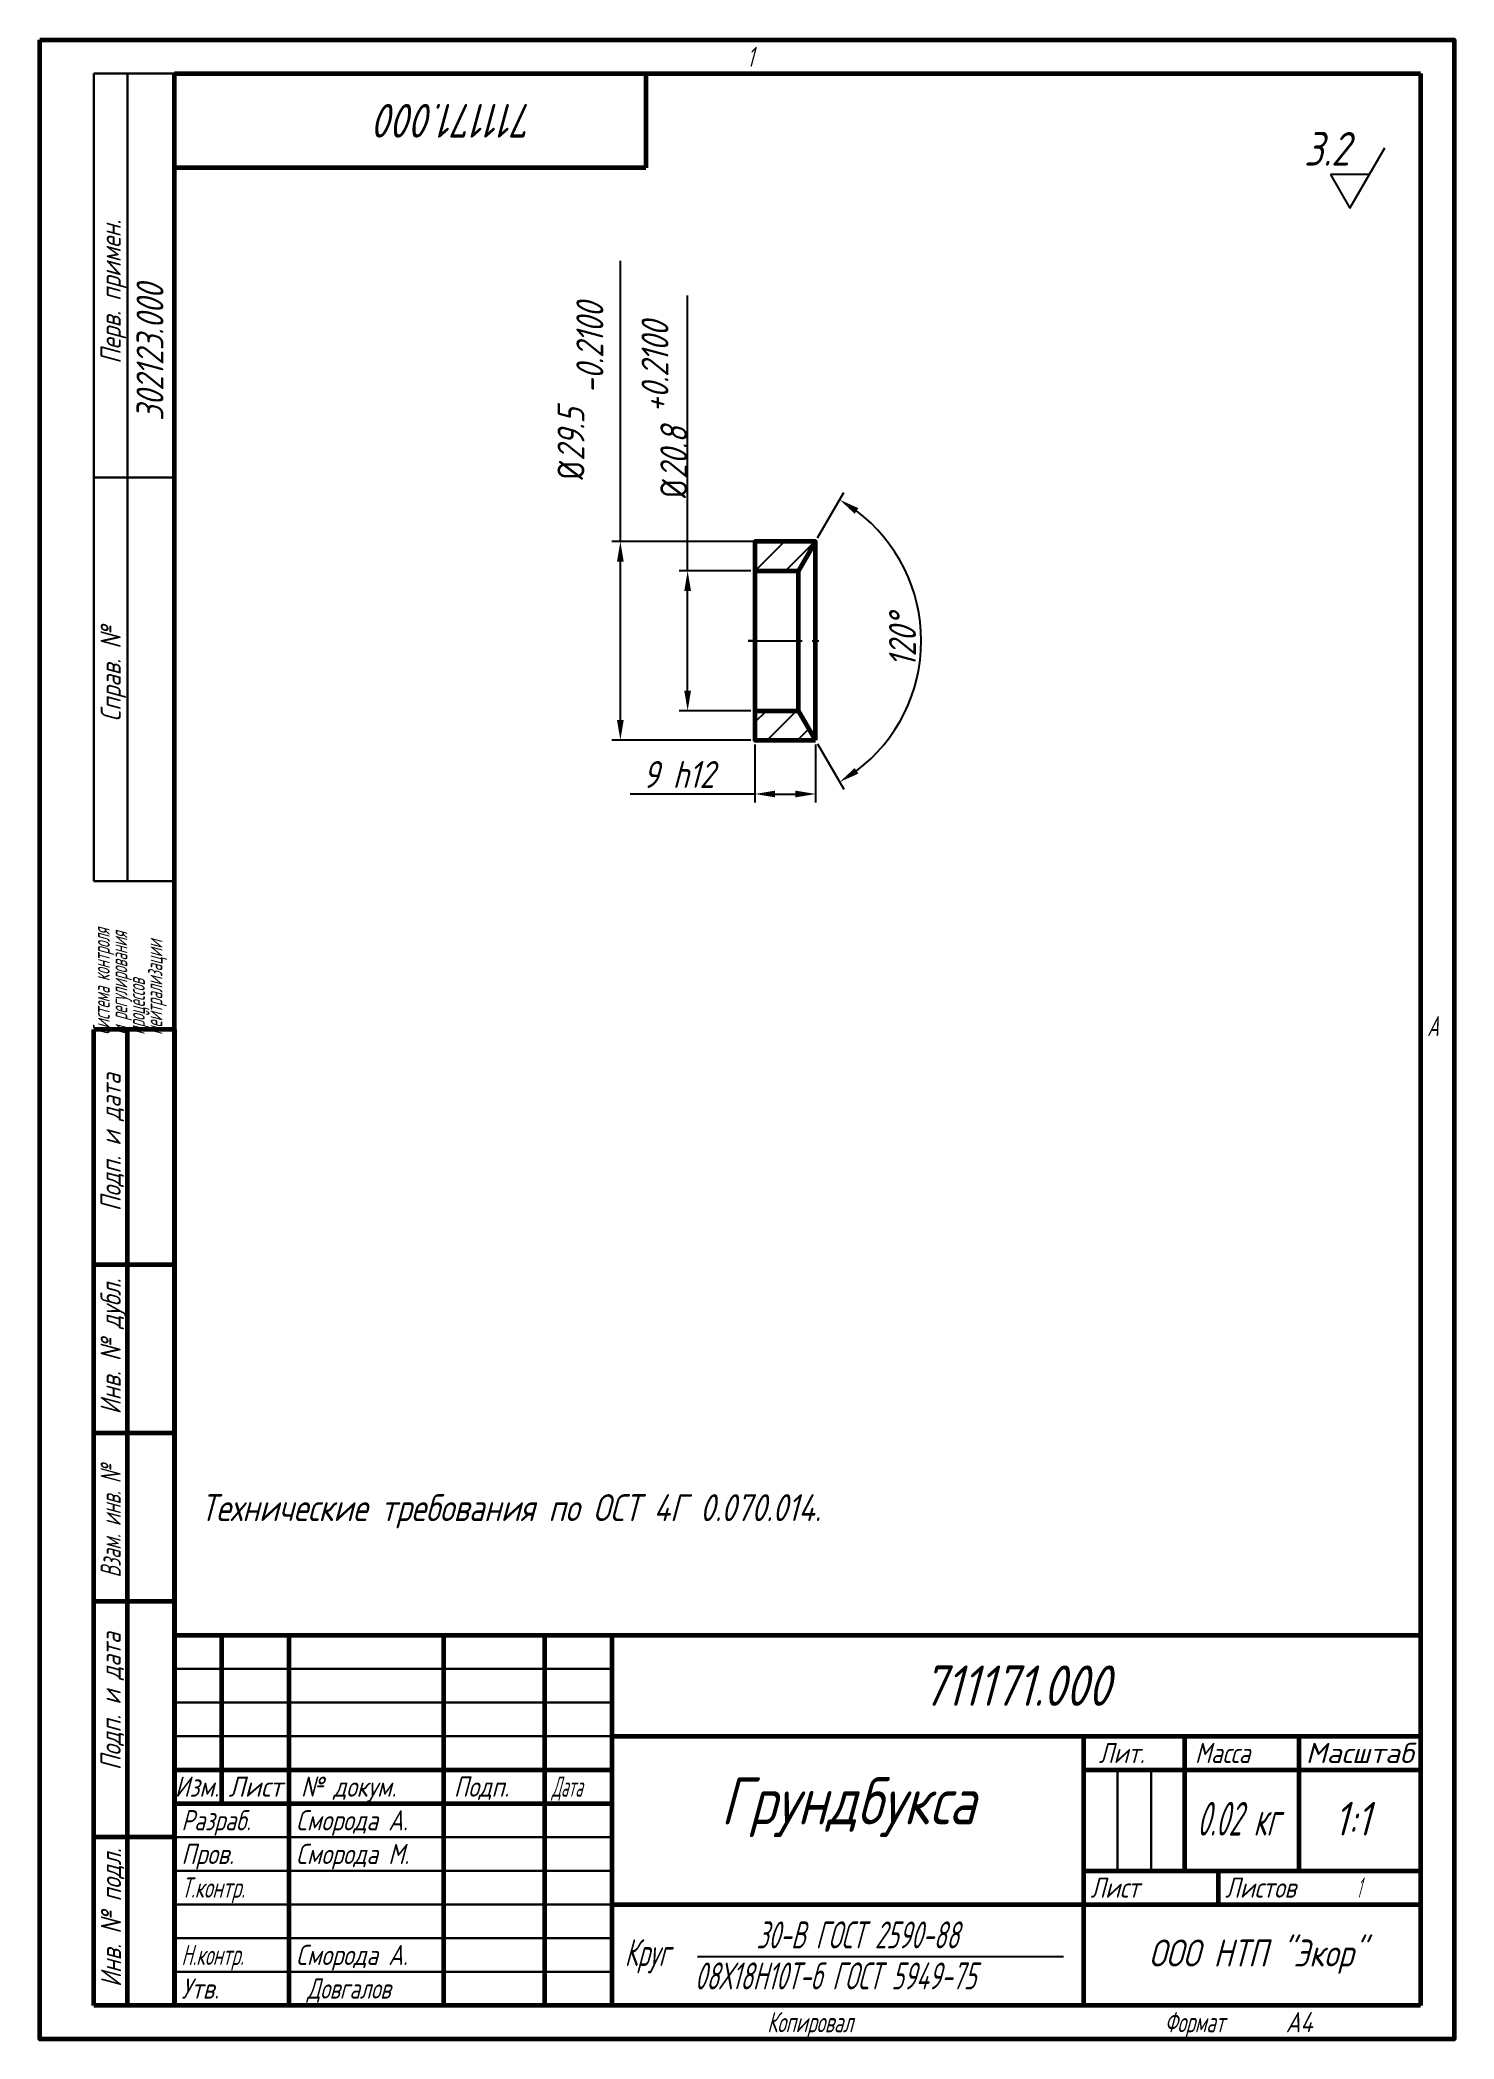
# Model space of a CAD drawing. Header units: millimetres. Extents: x 13 to 223, y 17 to 314.
import ezdxf
from ezdxf.enums import TextEntityAlignment as Align

# ---------------------------------------------------------------- set-up
doc = ezdxf.new("R2010")
doc.units = ezdxf.units.MM
doc.linetypes.add('ГОСТ 2.303 6', pattern=[12, 8, -1.5, 1, -1.5])
doc.layers.add('Грундбукса', color=7, linetype='Continuous', lineweight=60)
doc.layers.add('Рамка', color=7, linetype='Continuous', lineweight=60)
doc.layers.add('Размеры', color=7, linetype='Continuous')
doc.styles.add('GOST', font='GOST.shx', dxfattribs={"oblique": 15})
doc.dimstyles.new('GOSTMTM', dxfattribs={"dimscale": 0, "dimtxt": 4, "dimasz": 3, "dimexe": 1.25, "dimexo": 0.625, "dimtad": 1, "dimdec": 4, "dimzin": 9, "dimdsep": 46, "dimtxsty": 'GOST', "dimcen": 5, "dimadec": 4, "dimazin": 2, "dimtfac": 1, "dimtdec": 4, "dimtmove": 0, "dimatfit": 3, "dimfxl": 1, "dimtolj": 1, "dimtzin": 0, "dimarcsym": 0})

# ---------------------------------------------------------------- blocks, each defined once
blk = doc.blocks.new('*D9')
at = {"layer": 'Defpoints', "color": 0}
for p in [(118.76, 209.73), (127.76, 209.73), (127.76, 201.73)]:
    blk.add_point(p, dxfattribs=at)
at = {"layer": 'Размеры', "color": 0, "lineweight": -2}
for p, q in [((118.76, 209.11), (118.76, 200.48)), ((127.76, 209.11), (127.76, 200.48)), ((118.76, 201.73), (100.21, 201.73)), ((121.76, 201.73), (124.76, 201.73))]:
    blk.add_line(p, q, dxfattribs=at)
at = {"layer": 'Размеры', "color": 0}
for points in [[(121.76, 202.23), (121.76, 201.23), (118.76, 201.73)], [(124.76, 201.23), (124.76, 202.23), (127.76, 201.73)]]:
    blk.add_solid(points, dxfattribs=at)
at = {"layer": 'Размеры', "color": 0, "ltscale": 2, "insert": (107.41, 204.63), "char_height": 4, "attachment_point": 5, "style": 'GOST'}
blk.add_mtext('\\A1;9 h12 ', dxfattribs=at)
blk = doc.blocks.new('*D10')
at = {"layer": 'Defpoints', "color": 0}
for p in [(108.76, 234.88), (118.76, 234.88), (118.76, 214.08)]:
    blk.add_point(p, dxfattribs=at)
at = {"layer": 'Размеры', "color": 0, "lineweight": -2}
for p, q in [((108.76, 234.88), (108.76, 275.79)), ((118.13, 234.88), (107.51, 234.88)), ((108.76, 217.08), (108.76, 231.88)), ((118.13, 214.08), (107.51, 214.08))]:
    blk.add_line(p, q, dxfattribs=at)
at = {"layer": 'Размеры', "color": 0}
for points in [[(109.26, 231.88), (108.26, 231.88), (108.76, 234.88)], [(108.26, 217.08), (109.26, 217.08), (108.76, 214.08)]]:
    blk.add_solid(points, dxfattribs=at)
at = {"layer": 'Размеры', "color": 0, "ltscale": 2, "insert": (105.31, 258.82), "char_height": 4, "attachment_point": 5, "rotation": 90, "style": 'GOST'}
blk.add_mtext('\\A1;\\A1;{\\Q0;%%C}20.8 \\S+0.2100^;', dxfattribs=at)
blk = doc.blocks.new('*D11')
at = {"layer": 'Defpoints', "color": 0}
for p in [(98.77, 239.23), (123.26, 239.23), (118.76, 209.73)]:
    blk.add_point(p, dxfattribs=at)
at = {"layer": 'Размеры', "color": 0, "lineweight": -2}
for p, q in [((98.77, 239.23), (98.77, 280.93)), ((122.63, 239.23), (97.52, 239.23)), ((98.77, 212.73), (98.77, 236.23)), ((118.13, 209.73), (97.52, 209.73))]:
    blk.add_line(p, q, dxfattribs=at)
at = {"layer": 'Размеры', "color": 0}
for points in [[(99.27, 236.23), (98.27, 236.23), (98.77, 239.23)], [(98.27, 212.73), (99.27, 212.73), (98.77, 209.73)]]:
    blk.add_solid(points, dxfattribs=at)
at = {"layer": 'Размеры', "color": 0, "ltscale": 2, "insert": (92.84, 261.58), "char_height": 4, "attachment_point": 5, "rotation": 90, "style": 'GOST'}
blk.add_mtext('\\A1;\\A1;{\\Q0;%%C}29.5 \\S^-0.2100;', dxfattribs=at)
blk = doc.blocks.new('*D12')
at = {"layer": 'Defpoints', "color": 0}
for p in [(127.76, 239.23), (119.24, 224.48), (141.99, 216.2), (127.76, 209.73)]:
    blk.add_point(p, dxfattribs=at)
at = {"layer": 'Размеры', "color": 0, "lineweight": -2}
for p, q in [((128.07, 239.77), (131.97, 246.53)), ((128.07, 209.19), (131.97, 202.44))]:
    blk.add_line(p, q, dxfattribs=at)
blk.add_arc((119.24, 224.48), 24.21, 307.1057, 52.8943, dxfattribs=at)
at = {"layer": 'Размеры', "color": 0}
for points in [[(134.12, 244.2), (133.57, 243.37), (131.35, 245.44)], [(133.57, 205.59), (134.12, 204.76), (131.35, 203.52)]]:
    blk.add_solid(points, dxfattribs=at)
at = {"layer": 'Размеры', "color": 0, "ltscale": 2, "insert": (140.67, 224.48), "char_height": 4, "attachment_point": 5, "rotation": 90, "style": 'GOST'}
blk.add_mtext('\\A1;120%%d', dxfattribs=at)

msp = doc.modelspace()

# ---------------------------------------------------------------- hatches: boundary and pattern name
at = {"layer": 'Размеры'}
h = msp.add_hatch(dxfattribs=at)
h.set_pattern_fill('ANSI31', color=256, style=0)
h.set_pattern_definition([(45, (-5.162, -1.3357), (-2.245064, 2.245064), [])])
h.paths.add_polyline_path([(118.75889, 239.23088), (127.75889, 239.23088), (125.24741, 234.88088), (118.75889, 234.88088)])
h.paths.add_polyline_path([(118.75889, 214.08088), (125.24741, 214.08088), (127.75889, 209.73088), (118.75889, 209.73088)])

# ---------------------------------------------------------------- linework, layer by layer
at = {"layer": 'Грундбукса'}
for p, q in [((127.75889, 239.23088), (125.24741, 234.88088)), ((118.75889, 234.88088), (125.24741, 234.88088)), ((125.24741, 214.08088), (125.24741, 234.88088)), ((118.75889, 214.08088), (125.24741, 214.08088)), ((127.75889, 209.73088), (125.24741, 214.08088))]:
    msp.add_line(p, q, dxfattribs=at)
msp.add_lwpolyline([(127.75889, 209.73088), (127.75889, 239.23088), (118.75889, 239.23088), (118.75889, 209.73088)], close=True, dxfattribs=at)
at = {"layer": 'Размеры', "linetype": 'Continuous', "lineweight": 25}
for p, q in [((207.09805, 288.7569), (212.29421, 297.75691)), ((209.98481, 293.7569), (204.2113, 293.7569)), ((204.2113, 293.7569), (207.09805, 288.7569))]:
    msp.add_line(p, q, dxfattribs=at)
at = {"layer": 'Размеры'}
msp.add_line((118.75889, 224.48088), (117.75889, 224.48088), dxfattribs=at)
at = {"layer": 'Размеры', "linetype": 'ГОСТ 2.303 6'}
msp.add_line((117.75889, 224.48088), (128.75889, 224.48088), dxfattribs=at)
at = {"layer": 'Рамка', "color": 7, "lineweight": 30}
for p, q in [((20.5774, 188.7569), (20.5774, 308.7569)), ((20.5774, 308.7569), (32.5774, 308.7569)), ((25.5774, 188.7569), (25.5774, 308.7569)), ((32.5774, 308.7569), (32.5774, 188.7569)), ((20.5774, 248.7569), (32.5774, 248.7569)), ((20.5774, 188.7569), (32.5774, 188.7569)), ((32.5774, 21.7569), (32.5774, 76.7569)), ((217.5774, 21.7569), (217.5774, 76.7569)), ((32.5774, 71.7569), (97.5774, 71.7569)), ((32.5774, 66.7569), (97.5774, 66.7569)), ((32.5774, 61.7569), (97.5774, 61.7569)), ((172.5774, 41.7569), (172.5774, 56.7569)), ((177.5774, 41.7569), (177.5774, 56.7569)), ((32.5774, 46.7569), (97.5774, 46.7569)), ((32.5774, 41.7569), (97.5774, 41.7569)), ((32.5774, 36.7569), (97.5774, 36.7569)), ((32.5774, 31.7569), (97.5774, 31.7569)), ((32.5774, 26.7569), (97.5774, 26.7569)), ((32.5774, 21.7569), (217.5774, 21.7569))]:
    msp.add_line(p, q, dxfattribs=at)
at = {"layer": 'Рамка', "color": 7, "lineweight": 60}
for p, q in [((32.5774, 21.7569), (32.5774, 308.7569)), ((32.5774, 308.7569), (217.5774, 308.7569)), ((102.5774, 308.7569), (102.5774, 294.7569)), ((217.5774, 308.7569), (217.5774, 21.7569)), ((102.5774, 294.7569), (32.5774, 294.7569)), ((32.5774, 166.7569), (20.5774, 166.7569)), ((20.5774, 21.7569), (20.5774, 166.7569)), ((25.5774, 21.7569), (25.5774, 166.7569)), ((32.5774, 166.7569), (32.5774, 21.7569)), ((32.5774, 131.7569), (20.5774, 131.7569)), ((32.5774, 106.7569), (20.5774, 106.7569)), ((32.5774, 81.7569), (20.5774, 81.7569)), ((32.5774, 76.7569), (217.5774, 76.7569)), ((39.5774, 51.7569), (39.5774, 76.7569)), ((49.5774, 21.75082), (49.5774, 76.7569)), ((72.5774, 21.75082), (72.5774, 76.7569)), ((87.5774, 21.75082), (87.5774, 76.7569)), ((97.5774, 21.75082), (97.5774, 76.7569)), ((97.5774, 61.7569), (217.5774, 61.7569)), ((167.5774, 21.7569), (167.5774, 61.7569)), ((182.5774, 41.7569), (182.5774, 61.7569)), ((199.5774, 41.7569), (199.5774, 61.7569)), ((32.5774, 56.7569), (97.5774, 56.7569)), ((167.5774, 56.7569), (217.5774, 56.7569)), ((32.5774, 51.7569), (97.5774, 51.7569)), ((32.5774, 46.7569), (20.5774, 46.7569)), ((167.5774, 41.7569), (217.5774, 41.7569)), ((187.5774, 36.7569), (187.5774, 41.7569)), ((97.5774, 36.7569), (217.5774, 36.7569)), ((32.5774, 21.7569), (20.5774, 21.7569)), ((217.5774, 21.7569), (32.5774, 21.7569))]:
    msp.add_line(p, q, dxfattribs=at)
at = {"layer": 'Рамка', "color": 7, "lineweight": -3}
msp.add_line((110.21332, 29.03822), (164.56252, 29.03822), dxfattribs=at)
at = {"layer": 'Рамка', "color": 1}
msp.add_lwpolyline([(12.5774, 313.7569), (222.5774, 313.7569), (222.5774, 16.7569), (12.5774, 16.7569)], close=True, dxfattribs=at)

# ---------------------------------------------------------------- texts
at = {"layer": 'Размеры', "linetype": 'Continuous', "lineweight": 25, "style": 'GOST', "oblique": 15}
msp.add_text('3.2', height=5, dxfattribs=at).set_placement((200.29538, 295.09024))
at = {"layer": 'Рамка', "color": 7, "lineweight": -3, "style": 'GOST', "oblique": 15}
for s, width, p in [('1', 0.8, (117.5774, 309.7569)), ('A', 0.8, (218.5774, 165.7569)), ('Дата', 0.6222, (88.5774, 52.7569)), ('Разраб.', 0.95, (33.5774, 47.7569)), ('Т.контр.', 0.814, (33.5774, 37.7569)), ('1', 0.5, (208.11666, 37.7569)), ('Н.контр.', 0.77, (33.5774, 27.7569)), ('  Довгалов', 0.9, (49.46256, 22.7569)), ('Копировал', 0.8, (120.5774, 17.7569)), ('Формат', 0.8, (179.5774, 17.7569))]:
    msp.add_text(s, height=3, dxfattribs=dict(at, width=width)).set_placement(p)
msp.add_text('711171.000', height=5, rotation=180, dxfattribs=at).set_placement((86.11419, 304.2569))
for s, p in [('Перв. примен.', (24.5774, 276.3274)), ('Справ. №', (24.5774, 219.52915)), ('Подп. и дата', (24.5774, 149.96974)), ('Инв. № дубл.', (24.5774, 119.63724)), ('Подп. и дата', (24.5774, 66.92051)), ('Инв. № подл.', (24.62964, 34.76951))]:
    msp.add_text(s, height=3, rotation=90, dxfattribs=at).set_placement(p, align=Align.CENTER)
at = {"layer": 'Рамка', "color": 7, "linetype": 'Continuous', "lineweight": -3, "style": 'GOST', "oblique": 15}
msp.add_text('302123.000', height=4, rotation=90, dxfattribs=at).set_placement((30.91453, 257.14525))
at = {"layer": 'Рамка', "color": 7, "lineweight": -3, "style": 'GOST', "oblique": 15, "width": 0.8}
msp.add_text('Взам. инв. №', height=3, rotation=90, dxfattribs=at).set_placement((24.5774, 93.62565), align=Align.CENTER)
at = {"layer": 'Рамка', "color": 7, "lineweight": -3, "style": 'GOST', "oblique": 15}
for s, height, p in [('Технические требования по ОСТ 4Г 0.070.014.', 4, (36.43678, 93.70119)), ('Лит.', 3, (169.81833, 57.7569)), ('Масса', 3, (184.10405, 57.7569)), ('№ докум.', 3, (51.32721, 52.7569)), ('Подп.', 3, (74.0415, 52.7569)), ('  Сморода А.', 3, (47.5224, 47.75082)), ('Пров.', 3, (33.5774, 42.7569)), ('  Сморода М.', 3, (47.5224, 42.75082)), ('Лист', 3, (168.5774, 37.7569)), ('Листов', 3, (188.5774, 37.7569)), ('  Сморода А.', 3, (47.5224, 27.75082)), ('Утв.', 3, (33.5774, 22.7569)), ('A4', 3, (197.5774, 17.7569))]:
    msp.add_text(s, height=height, dxfattribs=at).set_placement(p)
for s, height, p in [('711171.000', 6, (157.5774, 66.2569)), ('1:1', 5, (207.46386, 46.98675))]:
    msp.add_text(s, height=height, dxfattribs=at).set_placement(p, align=Align.CENTER)
for s, width, p, p2 in [('Масштаб', 0.91858, (200.5774, 57.7569), (216.5774, 57.7569)), ('Изм.', 0.856251, (32.60269, 52.7569), (39.15302, 52.7569)), ('Лист', 0.865501, (40.5774, 52.7569), (48.5774, 52.7569))]:
    msp.add_text(s, height=3, dxfattribs=dict(at, width=width)).set_placement(p, p2, align=Align.FIT)
at = {"layer": 'Рамка', "color": 7, "lineweight": -3, "style": 'GOST', "oblique": 15, "width": 0.7}
msp.add_text('0.02 кг', height=5, dxfattribs=at).set_placement((190.46386, 46.98675), align=Align.CENTER)
at = {"layer": 'Рамка', "color": 7, "linetype": 'Continuous', "lineweight": -3, "style": 'GOST', "oblique": 15, "width": 0.77}
for s, p in [('30-В ГОСТ 2590-88', (118.97522, 30.2234)), ('Круг', (99.3985, 27.59906)), ('08Х18Н10Т-б ГОСТ 5949-75', (109.8112, 24.12816))]:
    msp.add_text(s, height=4, dxfattribs=at).set_placement(p)
at = {"layer": 'Рамка', "lineweight": -3, "insert": (20.44796, 165.95689), "char_height": 3, "width": 23.3860653, "attachment_point": 1, "rotation": 90, "line_spacing_factor": 0.625, "style": 'GOST'}
msp.add_mtext('{\\H0.83333x;\\W0.7;Система контроля \\Pи регулирования\\Pпроцессов\\Pнейтрализации}', dxfattribs=at)
at = {"layer": 'Рамка', "color": 7, "lineweight": -3, "attachment_point": 5, "style": 'GOST'}
for s, insert, char_height in [('Грундбукса', (132.5774, 51.20262), 7), ('ООО НТП "Экор"', (193.33722, 28.98804), 4)]:
    msp.add_mtext(s, dxfattribs=dict(at, insert=insert, char_height=char_height))

# ---------------------------------------------------------------- dimensions: what is measured, and where the dimension line sits
at = {"layer": 'Размеры'}
dim = msp.add_linear_dim(base=(108.75889, 234.88088), p1=(118.75889, 214.08088), p2=(118.75889, 234.88088), angle=90, text='\\A1;{\\Q0;%%C}<> \\S+0.2100^;', dimstyle='GOSTMTM', override={"dimscale": 1, "dimlfac": 1, "dimtxsty": 'GOST', "dimsah": 1, "dimtolj": 1}, dxfattribs=at)
dim.commit()
dim.dimension.update_dxf_attribs({"geometry": '*D10', "text_midpoint": (108.75889, 258.81838), "dimtype": 160})
dim = msp.add_linear_dim(base=(98.7731, 239.23088), p1=(118.75889, 209.73088), p2=(123.25889, 239.23088), angle=90, text='\\A1;{\\Q0;%%C}<> \\S^-0.2100;', dimstyle='GOSTMTM', override={"dimscale": 1, "dimgap": 3, "dimlfac": 1, "dimtxsty": 'GOST', "dimsah": 1, "dimtolj": 1}, dxfattribs=at)
dim.commit()
dim.dimension.update_dxf_attribs({"geometry": '*D11', "text_midpoint": (92.83576, 261.58088)})
dim = msp.add_angular_dim_3p(base=(141.98868, 216.20212), center=(119.24297, 224.48088), p1=(127.75889, 239.23088), p2=(127.75889, 209.73088), dimstyle='GOSTMTM', override={"dimscale": 1, "dimlfac": 1, "dimtxsty": 'GOST', "dimsah": 1, "dimtdec": 0, "dimtolj": 1}, dxfattribs=at)
dim.commit()
dim.dimension.update_dxf_attribs({"geometry": '*D12', "text_midpoint": (140.66853, 224.48088)})
dim = msp.add_linear_dim(base=(127.75889, 201.73088), p1=(118.75889, 209.73088), p2=(127.75889, 209.73088), text='<> h12 ', dimstyle='GOSTMTM', override={"dimscale": 1, "dimgap": 0.625, "dimlfac": 1, "dimtxsty": 'GOST', "dimsah": 1, "dimtolj": 1}, dxfattribs=at)
dim.commit()
dim.dimension.update_dxf_attribs({"geometry": '*D9', "text_midpoint": (107.40568, 201.73088), "dimtype": 160})

doc.saveas('drawing.dxf')
